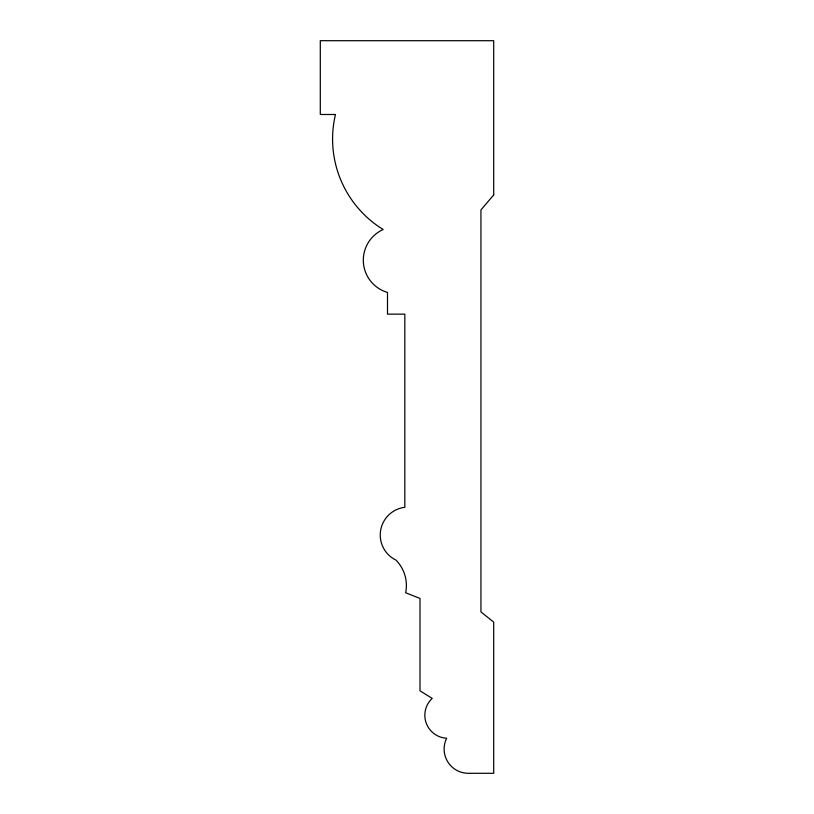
<?xml version="1.0" encoding="UTF-8"?>
<svg xmlns="http://www.w3.org/2000/svg" width="814" height="814" viewBox="0 0 814 814"><rect width="100%" height="100%" fill="white"/><g stroke="black" fill="none" stroke-linecap="round" stroke-linejoin="round"><path stroke-width="1.22" d="M493.701 194.973L480.942 209.92L480.942 611.924L493.701 622.12L493.701 773.3L467.684 773.3A24.257 24.257 0 0 1 446.672 738.237A23.016 23.016 0 0 1 432.193 698.381L420.004 690.832L420.004 598.432L405.657 592.755A36.172 36.172 0 0 0 396.001 560.134A27.92 27.92 0 0 1 404.833 507.285L404.833 314.143L387.495 314.143L387.495 292.44A33.618 33.618 0 0 1 383.16 229.507A106.166 106.166 0 0 1 335.47 114.489L320.299 114.489L320.299 40.7L493.701 40.7L493.701 194.973"/></g></svg>
